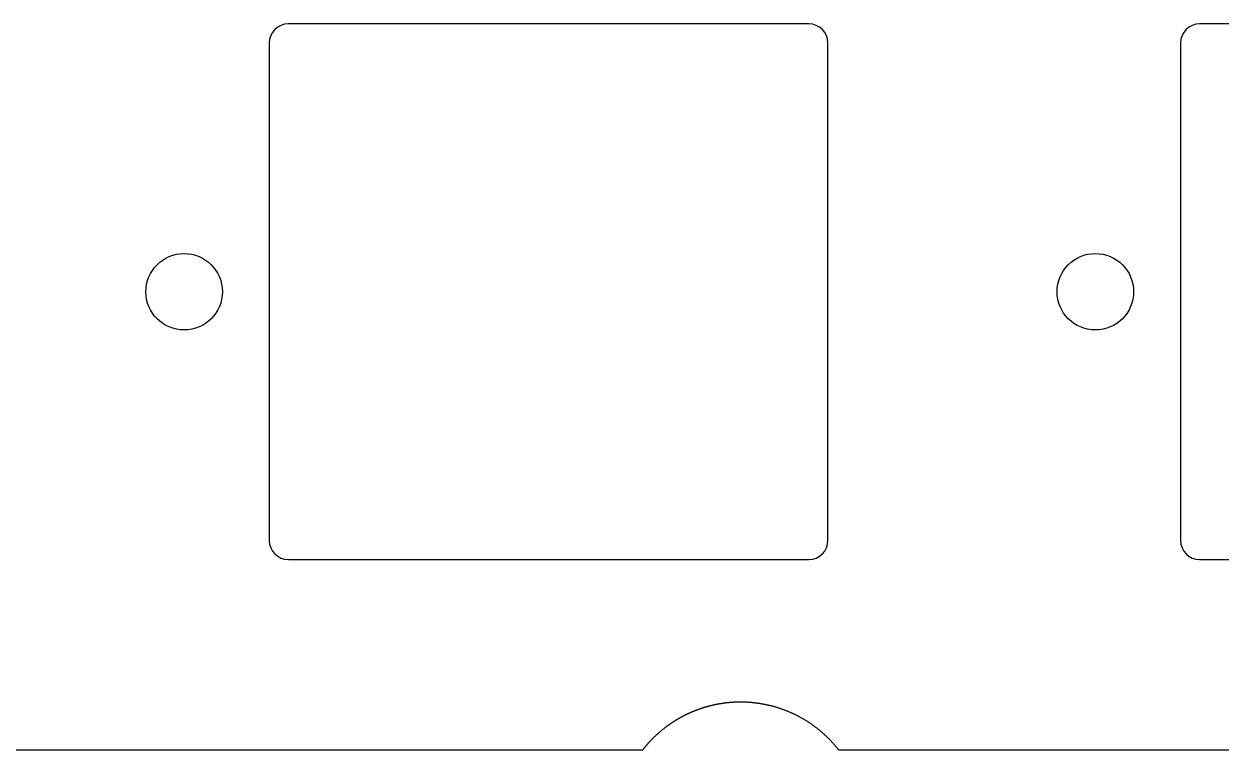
# Model space of a CAD drawing. Header units: millimetres. Extents: x -11 to 340, y -118 to 18.
# Drawn here: x 200.6 to 231.88, y -111.99 to -93.01 of the extents above; entities that cross this region are included whole.
import ezdxf

# ---------------------------------------------------------------- set-up
doc = ezdxf.new("R2010")
doc.units = ezdxf.units.MM
doc.header["$MEASUREMENT"] = 0
doc.layers.get('0').update_dxf_attribs({"linetype": 'CONTINUOUS'})
doc.layers.add('BLACK', color=7, linetype='CONTINUOUS')

msp = doc.modelspace()

# ---------------------------------------------------------------- linework, layer by layer
for points in [[(221.1125, -93.012525), (207.5125, -93.012525, 0.414212391), (207.0125, -93.512525), (207.0125, -106.512525, 0.414212391), (207.5125, -107.012525), (221.1125, -107.012525, 0.414213562), (221.6125, -106.512525), (221.6125, -93.512525, 0.414213562)], [(244.925, -93.012525), (231.325, -93.012525, 0.414212391), (230.825, -93.512525), (230.825, -106.512525, 0.414212391), (231.325, -107.012525), (244.925, -107.012525, 0.414213562), (245.425, -106.512525), (245.425, -93.512525, 0.414213562)]]:
    msp.add_lwpolyline(points, format="xyb", close=True)
for centre in [(204.7875, -100.0125), (228.6, -100.0125)]:
    msp.add_circle(centre, 1)
at = {"layer": 'BLACK', "linetype": 'Continuous'}
for p, q in [((219.235514, -110.741149), (219.227441, -110.741387)), ((219.243589, -110.740931), (219.235514, -110.741149)), ((219.251664, -110.740734), (219.243589, -110.740931)), ((219.259741, -110.740556), (219.251664, -110.740734)), ((219.267817, -110.740398), (219.259741, -110.740556)), ((219.275895, -110.740261), (219.267817, -110.740398)), ((219.283972, -110.740143), (219.275895, -110.740261)), ((219.292051, -110.740045), (219.283972, -110.740143)), ((219.30013, -110.739968), (219.292051, -110.740045)), ((219.30821, -110.73991), (219.30013, -110.739968)), ((219.31629, -110.739872), (219.30821, -110.73991)), ((219.324371, -110.739854), (219.31629, -110.739872)), ((219.332451, -110.739857), (219.324371, -110.739854)), ((219.340532, -110.739879), (219.332451, -110.739857)), ((219.348613, -110.739921), (219.340532, -110.739879)), ((219.356695, -110.739984), (219.348613, -110.739921)), ((219.364776, -110.740066), (219.356695, -110.739984)), ((219.372857, -110.740168), (219.364776, -110.740066)), ((219.380938, -110.740291), (219.372857, -110.740168)), ((219.38902, -110.740433), (219.380938, -110.740291)), ((219.397101, -110.740595), (219.38902, -110.740433)), ((219.405182, -110.740778), (219.397101, -110.740595)), ((219.413262, -110.74098), (219.405182, -110.740778)), ((219.421343, -110.741202), (219.413262, -110.74098)), ((217.937935, -111.052328), (217.930676, -111.055787)), ((217.9452, -111.048889), (217.937935, -111.052328)), ((217.952475, -111.045467), (217.9452, -111.048889)), ((217.959757, -111.042064), (217.952475, -111.045467)), ((217.967048, -111.038679), (217.959757, -111.042064)), ((217.974346, -111.035313), (217.967048, -111.038679)), ((217.981653, -111.031964), (217.974346, -111.035313)), ((217.988967, -111.028634), (217.981653, -111.031964)), ((217.996291, -111.025322), (217.988967, -111.028634)), ((218.00362, -111.022029), (217.996291, -111.025322)), ((218.01096, -111.018754), (218.00362, -111.022029)), ((218.018305, -111.015498), (218.01096, -111.018754)), ((218.02566, -111.01226), (218.018305, -111.015498)), ((218.033021, -111.009041), (218.02566, -111.01226)), ((218.040392, -111.005839), (218.033021, -111.009041)), ((218.047768, -111.002657), (218.040392, -111.005839)), ((218.055154, -110.999492), (218.047768, -111.002657)), ((218.062546, -110.996347), (218.055154, -110.999492)), ((218.069947, -110.993219), (218.062546, -110.996347)), ((218.077354, -110.990111), (218.069947, -110.993219)), ((218.084771, -110.987021), (218.077354, -110.990111)), ((218.092193, -110.983949), (218.084771, -110.987021)), ((218.099624, -110.980896), (218.092193, -110.983949)), ((218.107061, -110.977862), (218.099624, -110.980896)), ((218.114508, -110.974846), (218.107061, -110.977862)), ((218.121959, -110.971849), (218.114508, -110.974846)), ((218.129421, -110.96887), (218.121959, -110.971849)), ((218.136887, -110.96591), (218.129421, -110.96887)), ((218.144363, -110.962968), (218.136887, -110.96591)), ((218.151844, -110.960046), (218.144363, -110.962968)), ((218.159334, -110.957141), (218.151844, -110.960046)), ((218.166829, -110.954256), (218.159334, -110.957141)), ((218.174334, -110.951389), (218.166829, -110.954256)), ((218.181844, -110.948542), (218.174334, -110.951389)), ((218.189362, -110.945712), (218.181844, -110.948542)), ((218.196886, -110.942902), (218.189362, -110.945712)), ((218.204419, -110.94011), (218.196886, -110.942902)), ((218.211956, -110.937337), (218.204419, -110.94011)), ((218.219503, -110.934582), (218.211956, -110.937337)), ((218.227054, -110.931847), (218.219503, -110.934582)), ((218.234615, -110.92913), (218.227054, -110.931847)), ((218.24218, -110.926433), (218.234615, -110.92913)), ((218.249754, -110.923753), (218.24218, -110.926433)), ((218.257332, -110.921094), (218.249754, -110.923753)), ((218.264919, -110.918452), (218.257332, -110.921094)), ((218.272511, -110.91583), (218.264919, -110.918452)), ((218.280112, -110.913226), (218.272511, -110.91583)), ((218.287717, -110.910642), (218.280112, -110.913226)), ((218.295331, -110.908076), (218.287717, -110.910642)), ((218.302949, -110.905529), (218.295331, -110.908076)), ((218.310576, -110.903001), (218.302949, -110.905529)), ((218.318207, -110.900492), (218.310576, -110.903001)), ((218.325846, -110.898002), (218.318207, -110.900492)), ((218.33349, -110.895531), (218.325846, -110.898002)), ((218.341142, -110.893079), (218.33349, -110.895531)), ((218.348798, -110.890646), (218.341142, -110.893079)), ((218.356463, -110.888232), (218.348798, -110.890646)), ((218.364131, -110.885838), (218.356463, -110.888232)), ((218.371808, -110.883461), (218.364131, -110.885838)), ((218.379489, -110.881105), (218.371808, -110.883461)), ((218.387178, -110.878767), (218.379489, -110.881105)), ((218.394871, -110.876449), (218.387178, -110.878767)), ((218.402573, -110.874149), (218.394871, -110.876449)), ((218.410278, -110.871869), (218.402573, -110.874149)), ((218.41799, -110.869607), (218.410278, -110.871869)), ((218.425707, -110.867365), (218.41799, -110.869607)), ((218.433432, -110.865142), (218.425707, -110.867365)), ((218.44116, -110.862938), (218.433432, -110.865142)), ((218.448896, -110.860753), (218.44116, -110.862938)), ((218.456636, -110.858588), (218.448896, -110.860753)), ((218.464383, -110.856441), (218.456636, -110.858588)), ((218.472134, -110.854315), (218.464383, -110.856441)), ((218.479893, -110.852206), (218.472134, -110.854315)), ((218.487655, -110.850118), (218.479893, -110.852206)), ((218.495425, -110.848048), (218.487655, -110.850118)), ((218.503198, -110.845998), (218.495425, -110.848048)), ((218.510978, -110.843967), (218.503198, -110.845998)), ((218.518762, -110.841956), (218.510978, -110.843967)), ((218.526553, -110.839963), (218.518762, -110.841956)), ((218.534348, -110.837991), (218.526553, -110.839963)), ((218.542149, -110.836037), (218.534348, -110.837991)), ((218.549954, -110.834103), (218.542149, -110.836037)), ((218.557766, -110.832187), (218.549954, -110.834103)), ((218.565581, -110.830292), (218.557766, -110.832187)), ((218.573403, -110.828416), (218.565581, -110.830292)), ((218.581228, -110.826559), (218.573403, -110.828416)), ((218.58906, -110.824721), (218.581228, -110.826559)), ((218.596895, -110.822903), (218.58906, -110.824721)), ((218.604737, -110.821104), (218.596895, -110.822903)), ((218.612582, -110.819325), (218.604737, -110.821104)), ((218.620433, -110.817565), (218.612582, -110.819325)), ((218.628287, -110.815825), (218.620433, -110.817565)), ((218.636148, -110.814104), (218.628287, -110.815825)), ((218.644011, -110.812403), (218.636148, -110.814104)), ((218.651881, -110.81072), (218.644011, -110.812403)), ((218.659754, -110.809058), (218.651881, -110.81072)), ((218.667633, -110.807415), (218.659754, -110.809058)), ((218.675515, -110.805792), (218.667633, -110.807415)), ((218.683403, -110.804187), (218.675515, -110.805792)), ((218.691293, -110.802603), (218.683403, -110.804187)), ((218.69919, -110.801038), (218.691293, -110.802603)), ((218.707089, -110.799493), (218.69919, -110.801038)), ((218.714994, -110.797967), (218.707089, -110.799493)), ((218.722902, -110.796461), (218.714994, -110.797967)), ((218.730815, -110.794974), (218.722902, -110.796461)), ((218.738731, -110.793507), (218.730815, -110.794974)), ((218.746653, -110.792059), (218.738731, -110.793507)), ((218.754577, -110.790632), (218.746653, -110.792059)), ((218.762506, -110.789223), (218.754577, -110.790632)), ((218.770438, -110.787835), (218.762506, -110.789223)), ((218.778375, -110.786466), (218.770438, -110.787835)), ((218.786315, -110.785117), (218.778375, -110.786466)), ((218.794259, -110.783787), (218.786315, -110.785117)), ((218.802206, -110.782477), (218.794259, -110.783787)), ((218.810158, -110.781186), (218.802206, -110.782477)), ((218.818113, -110.779916), (218.810158, -110.781186)), ((218.826072, -110.778665), (218.818113, -110.779916)), ((218.834033, -110.777434), (218.826072, -110.778665)), ((218.841999, -110.776222), (218.834033, -110.777434)), ((218.849968, -110.77503), (218.841999, -110.776222)), ((218.857941, -110.773858), (218.849968, -110.77503)), ((218.865916, -110.772706), (218.857941, -110.773858)), ((218.873895, -110.771573), (218.865916, -110.772706)), ((218.881877, -110.77046), (218.873895, -110.771573)), ((218.889863, -110.769367), (218.881877, -110.77046)), ((218.89785, -110.768294), (218.889863, -110.769367)), ((218.905843, -110.76724), (218.89785, -110.768294)), ((218.913837, -110.766207), (218.905843, -110.76724)), ((218.921835, -110.765193), (218.913837, -110.766207)), ((218.929834, -110.764198), (218.921835, -110.765193)), ((218.937838, -110.763224), (218.929834, -110.764198)), ((218.945844, -110.762269), (218.937838, -110.763224)), ((218.953854, -110.761335), (218.945844, -110.762269)), ((218.961865, -110.76042), (218.953854, -110.761335)), ((218.96988, -110.759525), (218.961865, -110.76042)), ((218.977896, -110.758649), (218.96988, -110.759525)), ((218.985916, -110.757794), (218.977896, -110.758649)), ((218.993937, -110.756958), (218.985916, -110.757794)), ((219.001962, -110.756143), (218.993937, -110.756958)), ((219.009989, -110.755347), (219.001962, -110.756143)), ((219.018019, -110.754571), (219.009989, -110.755347)), ((219.02605, -110.753815), (219.018019, -110.754571)), ((219.034084, -110.753078), (219.02605, -110.753815)), ((219.04212, -110.752362), (219.034084, -110.753078)), ((219.050159, -110.751666), (219.04212, -110.752362)), ((219.058198, -110.750989), (219.050159, -110.751666)), ((219.066241, -110.750333), (219.058198, -110.750989)), ((219.074285, -110.749696), (219.066241, -110.750333)), ((219.082332, -110.749079), (219.074285, -110.749696)), ((219.09038, -110.748482), (219.082332, -110.749079)), ((219.098431, -110.747905), (219.09038, -110.748482)), ((219.106482, -110.747348), (219.098431, -110.747905)), ((219.114536, -110.746811), (219.106482, -110.747348)), ((219.122591, -110.746294), (219.114536, -110.746811)), ((219.130649, -110.745797), (219.122591, -110.746294)), ((219.138707, -110.745319), (219.130649, -110.745797)), ((219.146767, -110.744862), (219.138707, -110.745319)), ((219.154828, -110.744425), (219.146767, -110.744862)), ((219.162892, -110.744007), (219.154828, -110.744425)), ((219.170956, -110.74361), (219.162892, -110.744007)), ((219.179022, -110.743232), (219.170956, -110.74361)), ((219.187089, -110.742875), (219.179022, -110.743232)), ((219.195157, -110.742537), (219.187089, -110.742875)), ((219.203226, -110.74222), (219.195157, -110.742537)), ((219.211297, -110.741922), (219.203226, -110.74222)), ((219.219368, -110.741644), (219.211297, -110.741922)), ((219.227441, -110.741387), (219.219368, -110.741644)), ((219.429423, -110.741445), (219.421343, -110.741202)), ((219.437503, -110.741707), (219.429423, -110.741445)), ((219.445582, -110.741989), (219.437503, -110.741707)), ((219.453661, -110.742292), (219.445582, -110.741989)), ((219.461738, -110.742614), (219.453661, -110.742292)), ((219.469816, -110.742956), (219.461738, -110.742614)), ((219.477892, -110.743319), (219.469816, -110.742956)), ((219.485969, -110.743701), (219.477892, -110.743319)), ((219.494044, -110.744103), (219.485969, -110.743701)), ((219.502118, -110.744526), (219.494044, -110.744103)), ((219.510191, -110.744968), (219.502118, -110.744526)), ((219.518264, -110.74543), (219.510191, -110.744968)), ((219.526335, -110.745912), (219.518264, -110.74543)), ((219.534406, -110.746415), (219.526335, -110.745912)), ((219.542475, -110.746937), (219.534406, -110.746415)), ((219.550543, -110.747479), (219.542475, -110.746937)), ((219.55861, -110.748041), (219.550543, -110.747479)), ((219.566675, -110.748623), (219.55861, -110.748041)), ((219.574739, -110.749225), (219.566675, -110.748623)), ((219.582802, -110.749847), (219.574739, -110.749225)), ((219.590863, -110.750489), (219.582802, -110.749847)), ((219.598923, -110.751151), (219.590863, -110.750489)), ((219.606981, -110.751833), (219.598923, -110.751151)), ((219.615038, -110.752534), (219.606981, -110.751833)), ((219.623093, -110.753256), (219.615038, -110.752534)), ((219.631146, -110.753998), (219.623093, -110.753256)), ((219.639197, -110.754759), (219.631146, -110.753998)), ((219.647247, -110.75554), (219.639197, -110.754759)), ((219.655294, -110.756342), (219.647247, -110.75554)), ((219.66334, -110.757163), (219.655294, -110.756342)), ((219.671384, -110.758004), (219.66334, -110.757163)), ((219.679425, -110.758865), (219.671384, -110.758004)), ((219.687465, -110.759746), (219.679425, -110.758865)), ((219.695502, -110.760647), (219.687465, -110.759746)), ((219.703537, -110.761568), (219.695502, -110.760647)), ((219.711569, -110.762508), (219.703537, -110.761568)), ((219.7196, -110.763469), (219.711569, -110.762508)), ((219.735653, -110.765449), (219.7196, -110.763469)), ((219.751696, -110.767509), (219.735653, -110.765449)), ((219.767729, -110.769648), (219.751696, -110.767509)), ((219.783751, -110.771866), (219.767729, -110.769648)), ((219.799762, -110.774163), (219.783751, -110.771866)), ((219.81576, -110.77654), (219.799762, -110.774163)), ((219.831746, -110.778995), (219.81576, -110.77654)), ((219.84772, -110.78153), (219.831746, -110.778995)), ((219.86368, -110.784144), (219.84772, -110.78153)), ((219.879627, -110.786836), (219.86368, -110.784144)), ((219.89556, -110.789607), (219.879627, -110.786836)), ((219.911478, -110.792457), (219.89556, -110.789607)), ((219.927382, -110.795385), (219.911478, -110.792457)), ((219.94327, -110.798392), (219.927382, -110.795385)), ((219.959142, -110.801477), (219.94327, -110.798392)), ((219.974998, -110.804641), (219.959142, -110.801477)), ((219.990838, -110.807883), (219.974998, -110.804641)), ((220.00666, -110.811203), (219.990838, -110.807883)), ((220.022465, -110.814601), (220.00666, -110.811203)), ((220.038252, -110.818077), (220.022465, -110.814601)), ((220.05402, -110.821631), (220.038252, -110.818077)), ((220.06977, -110.825262), (220.05402, -110.821631)), ((220.085501, -110.828972), (220.06977, -110.825262)), ((220.101211, -110.832758), (220.085501, -110.828972)), ((220.116902, -110.836623), (220.101211, -110.832758)), ((220.132573, -110.840564), (220.116902, -110.836623)), ((220.148222, -110.844583), (220.132573, -110.840564)), ((220.16385, -110.848679), (220.148222, -110.844583)), ((220.179456, -110.852852), (220.16385, -110.848679)), ((220.19504, -110.857102), (220.179456, -110.852852)), ((220.210602, -110.861428), (220.19504, -110.857102)), ((220.226141, -110.865831), (220.210602, -110.861428)), ((220.241656, -110.870311), (220.226141, -110.865831)), ((220.257147, -110.874867), (220.241656, -110.870311)), ((220.272614, -110.879499), (220.257147, -110.874867)), ((220.288057, -110.884207), (220.272614, -110.879499)), ((220.303474, -110.888992), (220.288057, -110.884207)), ((220.318866, -110.893852), (220.303474, -110.888992)), ((220.334233, -110.898788), (220.318866, -110.893852)), ((220.349573, -110.903799), (220.334233, -110.898788)), ((220.364886, -110.908886), (220.349573, -110.903799)), ((220.380172, -110.914048), (220.364886, -110.908886)), ((220.395431, -110.919285), (220.380172, -110.914048)), ((220.410662, -110.924598), (220.395431, -110.919285)), ((220.425865, -110.929985), (220.410662, -110.924598)), ((220.44104, -110.935447), (220.425865, -110.929985)), ((220.456185, -110.940983), (220.44104, -110.935447)), ((220.471301, -110.946594), (220.456185, -110.940983)), ((220.486388, -110.952279), (220.471301, -110.946594)), ((220.501444, -110.958038), (220.486388, -110.952279)), ((220.51647, -110.963872), (220.501444, -110.958038)), ((220.531464, -110.969779), (220.51647, -110.963872)), ((220.546428, -110.975759), (220.531464, -110.969779)), ((220.56136, -110.981813), (220.546428, -110.975759)), ((220.576261, -110.987941), (220.56136, -110.981813)), ((220.591128, -110.994142), (220.576261, -110.987941)), ((220.605964, -111.000415), (220.591128, -110.994142)), ((220.620766, -111.006762), (220.605964, -111.000415)), ((220.635534, -111.013181), (220.620766, -111.006762)), ((220.650269, -111.019673), (220.635534, -111.013181)), ((220.66497, -111.026237), (220.650269, -111.019673)), ((220.679637, -111.032873), (220.66497, -111.026237)), ((220.694269, -111.039581), (220.679637, -111.032873)), ((220.708865, -111.046362), (220.694269, -111.039581)), ((220.723426, -111.053213), (220.708865, -111.046362)), ((220.737951, -111.060137), (220.723426, -111.053213)), ((217.411793, -111.366228), (217.405239, -111.371037)), ((217.418355, -111.361438), (217.411793, -111.366228)), ((217.424929, -111.356664), (217.418355, -111.361438)), ((217.431512, -111.351908), (217.424929, -111.356664)), ((217.438106, -111.347169), (217.431512, -111.351908)), ((217.444709, -111.342448), (217.438106, -111.347169)), ((217.451324, -111.337744), (217.444709, -111.342448)), ((217.457947, -111.333058), (217.451324, -111.337744)), ((217.464582, -111.328388), (217.457947, -111.333058)), ((217.471225, -111.323736), (217.464582, -111.328388)), ((217.47788, -111.319101), (217.471225, -111.323736)), ((217.484543, -111.314485), (217.47788, -111.319101)), ((217.491218, -111.309885), (217.484543, -111.314485)), ((217.497901, -111.305303), (217.491218, -111.309885)), ((217.504596, -111.300738), (217.497901, -111.305303)), ((217.511299, -111.296191), (217.504596, -111.300738)), ((217.518014, -111.291661), (217.511299, -111.296191)), ((217.524736, -111.287149), (217.518014, -111.291661)), ((217.531471, -111.282654), (217.524736, -111.287149)), ((217.538213, -111.278177), (217.531471, -111.282654)), ((217.544967, -111.273717), (217.538213, -111.278177)), ((217.551729, -111.269275), (217.544967, -111.273717)), ((217.558502, -111.26485), (217.551729, -111.269275)), ((217.565283, -111.260444), (217.558502, -111.26485)), ((217.572076, -111.256054), (217.565283, -111.260444)), ((217.578877, -111.251682), (217.572076, -111.256054)), ((217.585689, -111.247327), (217.578877, -111.251682)), ((217.592508, -111.242991), (217.585689, -111.247327)), ((217.59934, -111.238672), (217.592508, -111.242991)), ((217.606179, -111.234371), (217.59934, -111.238672)), ((217.613029, -111.230086), (217.606179, -111.234371)), ((217.619887, -111.225821), (217.613029, -111.230086)), ((217.626756, -111.221572), (217.619887, -111.225821)), ((217.633633, -111.217342), (217.626756, -111.221572)), ((217.640522, -111.213128), (217.633633, -111.217342)), ((217.647417, -111.208933), (217.640522, -111.213128)), ((217.654324, -111.204755), (217.647417, -111.208933)), ((217.661239, -111.200596), (217.654324, -111.204755)), ((217.668164, -111.196453), (217.661239, -111.200596)), ((217.675097, -111.192329), (217.668164, -111.196453)), ((217.682042, -111.188222), (217.675097, -111.192329)), ((217.688993, -111.184133), (217.682042, -111.188222)), ((217.695956, -111.180062), (217.688993, -111.184133)), ((217.702926, -111.176009), (217.695956, -111.180062)), ((217.709907, -111.171973), (217.702926, -111.176009)), ((217.716895, -111.167956), (217.709907, -111.171973)), ((217.723894, -111.163956), (217.716895, -111.167956)), ((217.730901, -111.159974), (217.723894, -111.163956)), ((217.737918, -111.15601), (217.730901, -111.159974)), ((217.744942, -111.152064), (217.737918, -111.15601)), ((217.751978, -111.148135), (217.744942, -111.152064)), ((217.75902, -111.144226), (217.751978, -111.148135)), ((217.766074, -111.140333), (217.75902, -111.144226)), ((217.773134, -111.136459), (217.766074, -111.140333)), ((217.780205, -111.132602), (217.773134, -111.136459)), ((217.787283, -111.128764), (217.780205, -111.132602)), ((217.794372, -111.124943), (217.787283, -111.128764)), ((217.801467, -111.121141), (217.794372, -111.124943)), ((217.808574, -111.117356), (217.801467, -111.121141)), ((217.815687, -111.11359), (217.808574, -111.117356)), ((217.822811, -111.10984), (217.815687, -111.11359)), ((217.829941, -111.106111), (217.822811, -111.10984)), ((217.837082, -111.102398), (217.829941, -111.106111)), ((217.84423, -111.098704), (217.837082, -111.102398)), ((217.851388, -111.095027), (217.84423, -111.098704)), ((217.858553, -111.09137), (217.851388, -111.095027)), ((217.865729, -111.087729), (217.858553, -111.09137)), ((217.87291, -111.084108), (217.865729, -111.087729)), ((217.880103, -111.080503), (217.87291, -111.084108)), ((217.887301, -111.076918), (217.880103, -111.080503)), ((217.894511, -111.07335), (217.887301, -111.076918)), ((217.901726, -111.069802), (217.894511, -111.07335)), ((217.908952, -111.06627), (217.901726, -111.069802)), ((217.916184, -111.062758), (217.908952, -111.06627)), ((217.923427, -111.059263), (217.916184, -111.062758)), ((217.930676, -111.055787), (217.923427, -111.059263)), ((220.75244, -111.067131), (220.737951, -111.060137)), ((220.766893, -111.074197), (220.75244, -111.067131)), ((220.781309, -111.081334), (220.766893, -111.074197)), ((220.795687, -111.088542), (220.781309, -111.081334)), ((220.810029, -111.09582), (220.795687, -111.088542)), ((220.824332, -111.103169), (220.810029, -111.09582)), ((220.838597, -111.110588), (220.824332, -111.103169)), ((220.852824, -111.118077), (220.838597, -111.110588)), ((220.867012, -111.125637), (220.852824, -111.118077)), ((220.881161, -111.133266), (220.867012, -111.125637)), ((220.89527, -111.140964), (220.881161, -111.133266)), ((220.90934, -111.148732), (220.89527, -111.140964)), ((220.92337, -111.15657), (220.90934, -111.148732)), ((220.937359, -111.164476), (220.92337, -111.15657)), ((220.951308, -111.172451), (220.937359, -111.164476)), ((220.965216, -111.180495), (220.951308, -111.172451)), ((220.979083, -111.188608), (220.965216, -111.180495)), ((220.992908, -111.196788), (220.979083, -111.188608)), ((221.006692, -111.205037), (220.992908, -111.196788)), ((221.020433, -111.213354), (221.006692, -111.205037)), ((221.034132, -111.221739), (221.020433, -111.213354)), ((221.047789, -111.230192), (221.034132, -111.221739)), ((221.061402, -111.238712), (221.047789, -111.230192)), ((221.074973, -111.247299), (221.061402, -111.238712)), ((221.088499, -111.255953), (221.074973, -111.247299)), ((221.101982, -111.264674), (221.088499, -111.255953)), ((221.115421, -111.273462), (221.101982, -111.264674)), ((221.128816, -111.282317), (221.115421, -111.273462)), ((221.142166, -111.291238), (221.128816, -111.282317)), ((221.155472, -111.300225), (221.142166, -111.291238)), ((221.168732, -111.309278), (221.155472, -111.300225)), ((221.181947, -111.318397), (221.168732, -111.309278)), ((221.195116, -111.327582), (221.181947, -111.318397)), ((221.208239, -111.336832), (221.195116, -111.327582)), ((221.221317, -111.346147), (221.208239, -111.336832)), ((221.234348, -111.355528), (221.221317, -111.346147)), ((221.247332, -111.364974), (221.234348, -111.355528)), ((221.26027, -111.374484), (221.247332, -111.364974)), ((217.053326, -111.670421), (217.041845, -111.681744)), ((217.064862, -111.659155), (217.053326, -111.670421)), ((217.076454, -111.647947), (217.064862, -111.659155)), ((217.088101, -111.636797), (217.076454, -111.647947)), ((217.099804, -111.625704), (217.088101, -111.636797)), ((217.111561, -111.61467), (217.099804, -111.625704)), ((217.123373, -111.603694), (217.111561, -111.61467)), ((217.135239, -111.592777), (217.123373, -111.603694)), ((217.14716, -111.581919), (217.135239, -111.592777)), ((217.159133, -111.571121), (217.14716, -111.581919)), ((217.171161, -111.560382), (217.159133, -111.571121)), ((217.183241, -111.549703), (217.171161, -111.560382)), ((217.195374, -111.539083), (217.183241, -111.549703)), ((217.20756, -111.528525), (217.195374, -111.539083)), ((217.219798, -111.518027), (217.20756, -111.528525)), ((217.232087, -111.507589), (217.219798, -111.518027)), ((217.244429, -111.497213), (217.232087, -111.507589)), ((217.256821, -111.486898), (217.244429, -111.497213)), ((217.269265, -111.476645), (217.256821, -111.486898)), ((217.281759, -111.466454), (217.269265, -111.476645)), ((217.294304, -111.456325), (217.281759, -111.466454)), ((217.306899, -111.446258), (217.294304, -111.456325)), ((217.319543, -111.436254), (217.306899, -111.446258)), ((217.332237, -111.426313), (217.319543, -111.436254)), ((217.340279, -111.420067), (217.332237, -111.426313)), ((217.346729, -111.415086), (217.340279, -111.420067)), ((217.353188, -111.410123), (217.346729, -111.415086)), ((217.359659, -111.405176), (217.353188, -111.410123)), ((217.366139, -111.400248), (217.359659, -111.405176)), ((217.372631, -111.395335), (217.366139, -111.400248)), ((217.379131, -111.390442), (217.372631, -111.395335)), ((217.385644, -111.385564), (217.379131, -111.390442)), ((217.392165, -111.380705), (217.385644, -111.385564)), ((217.398698, -111.375861), (217.392165, -111.380705)), ((217.405239, -111.371037), (217.398698, -111.375861)), ((221.27316, -111.384059), (221.26027, -111.374484)), ((221.286003, -111.393699), (221.27316, -111.384059)), ((221.298799, -111.403402), (221.286003, -111.393699)), ((221.311546, -111.41317), (221.298799, -111.403402)), ((221.324246, -111.423002), (221.311546, -111.41317)), ((221.336897, -111.432897), (221.324246, -111.423002)), ((221.3495, -111.442856), (221.336897, -111.432897)), ((221.362054, -111.452879), (221.3495, -111.442856)), ((221.37456, -111.462965), (221.362054, -111.452879)), ((221.387016, -111.473113), (221.37456, -111.462965)), ((221.399422, -111.483325), (221.387016, -111.473113)), ((221.411779, -111.493599), (221.399422, -111.483325)), ((221.424087, -111.503936), (221.411779, -111.493599)), ((221.436344, -111.514336), (221.424087, -111.503936)), ((221.448551, -111.524797), (221.436344, -111.514336)), ((221.460707, -111.535321), (221.448551, -111.524797)), ((221.472813, -111.545906), (221.460707, -111.535321)), ((221.484868, -111.556554), (221.472813, -111.545906)), ((221.496872, -111.567262), (221.484868, -111.556554)), ((221.508825, -111.578033), (221.496872, -111.567262)), ((221.520726, -111.588864), (221.508825, -111.578033)), ((221.532575, -111.599757), (221.520726, -111.588864)), ((221.544373, -111.61071), (221.532575, -111.599757)), ((221.556118, -111.621724), (221.544373, -111.61071)), ((221.567812, -111.632799), (221.556118, -111.621724)), ((221.579453, -111.643935), (221.567812, -111.632799)), ((221.591041, -111.65513), (221.579453, -111.643935)), ((221.602576, -111.666386), (221.591041, -111.65513)), ((221.614059, -111.677702), (221.602576, -111.666386)), ((221.625488, -111.689077), (221.614059, -111.677702)), ((216.773842, -111.98254), (216.76605, -111.9925)), ((216.77883, -111.976205), (216.773842, -111.98254)), ((216.783834, -111.969883), (216.77883, -111.976205)), ((216.788853, -111.963573), (216.783834, -111.969883)), ((216.793888, -111.957275), (216.788853, -111.963573)), ((216.798939, -111.95099), (216.793888, -111.957275)), ((216.804005, -111.944718), (216.798939, -111.95099)), ((216.809087, -111.938458), (216.804005, -111.944718)), ((216.814185, -111.932212), (216.809087, -111.938458)), ((216.819298, -111.925977), (216.814185, -111.932212)), ((216.824426, -111.919756), (216.819298, -111.925977)), ((216.829569, -111.913546), (216.824426, -111.919756)), ((216.834728, -111.907351), (216.829569, -111.913546)), ((216.839903, -111.901167), (216.834728, -111.907351)), ((216.845092, -111.894997), (216.839903, -111.901167)), ((216.850298, -111.888839), (216.845092, -111.894997)), ((216.855518, -111.882695), (216.850298, -111.888839)), ((216.860753, -111.876563), (216.855518, -111.882695)), ((216.866004, -111.870445), (216.860753, -111.876563)), ((216.87127, -111.864339), (216.866004, -111.870445)), ((216.87655, -111.858247), (216.87127, -111.864339)), ((216.881847, -111.852167), (216.87655, -111.858247)), ((216.887158, -111.846101), (216.881847, -111.852167)), ((216.892484, -111.840048), (216.887158, -111.846101)), ((216.897825, -111.834009), (216.892484, -111.840048)), ((216.903181, -111.827982), (216.897825, -111.834009)), ((216.908552, -111.821969), (216.903181, -111.827982)), ((216.913938, -111.815969), (216.908552, -111.821969)), ((216.919338, -111.809983), (216.913938, -111.815969)), ((216.924754, -111.80401), (216.919338, -111.809983)), ((216.930184, -111.798051), (216.924754, -111.80401)), ((216.935629, -111.792104), (216.930184, -111.798051)), ((216.941089, -111.786172), (216.935629, -111.792104)), ((216.946564, -111.780253), (216.941089, -111.786172)), ((216.952053, -111.774348), (216.946564, -111.780253)), ((216.957557, -111.768456), (216.952053, -111.774348)), ((216.963075, -111.762578), (216.957557, -111.768456)), ((216.968608, -111.756714), (216.963075, -111.762578)), ((216.974155, -111.750864), (216.968608, -111.756714)), ((216.979717, -111.745027), (216.974155, -111.750864)), ((216.985294, -111.739204), (216.979717, -111.745027)), ((216.990885, -111.733395), (216.985294, -111.739204)), ((216.99649, -111.7276), (216.990885, -111.733395)), ((217.002109, -111.721819), (216.99649, -111.7276)), ((217.007743, -111.716052), (217.002109, -111.721819)), ((217.013391, -111.710298), (217.007743, -111.716052)), ((217.019054, -111.704559), (217.013391, -111.710298)), ((217.024731, -111.698834), (217.019054, -111.704559)), ((217.030421, -111.693123), (217.024731, -111.698834)), ((217.041845, -111.681744), (217.030421, -111.693123)), ((221.636864, -111.700513), (221.625488, -111.689077)), ((221.648186, -111.712008), (221.636864, -111.700513)), ((221.659454, -111.723562), (221.648186, -111.712008)), ((221.670669, -111.735175), (221.659454, -111.723562)), ((221.681829, -111.746848), (221.670669, -111.735175)), ((221.692936, -111.75858), (221.681829, -111.746848)), ((221.703988, -111.77037), (221.692936, -111.75858)), ((221.714985, -111.782219), (221.703988, -111.77037)), ((221.725927, -111.794127), (221.714985, -111.782219)), ((221.736815, -111.806093), (221.725927, -111.794127)), ((221.747647, -111.818117), (221.736815, -111.806093)), ((221.758424, -111.8302), (221.747647, -111.818117)), ((221.769146, -111.84234), (221.758424, -111.8302)), ((221.779812, -111.854538), (221.769146, -111.84234)), ((221.790423, -111.866794), (221.779812, -111.854538)), ((221.800977, -111.879108), (221.790423, -111.866794)), ((221.811476, -111.891479), (221.800977, -111.879108)), ((221.821918, -111.903907), (221.811476, -111.891479)), ((221.832303, -111.916393), (221.821918, -111.903907)), ((221.842633, -111.928935), (221.832303, -111.916393)), ((221.852905, -111.941535), (221.842633, -111.928935)), ((221.863121, -111.954191), (221.852905, -111.941535)), ((221.873279, -111.966904), (221.863121, -111.954191)), ((221.883381, -111.979674), (221.873279, -111.966904)), ((221.893425, -111.9925), (221.883381, -111.979674)), ((216.76605, -111.9925), (172.55625, -111.9925)), ((286.3125, -111.9925), (221.893425, -111.9925))]:
    msp.add_line(p, q, dxfattribs=at)

doc.saveas('drawing.dxf')
